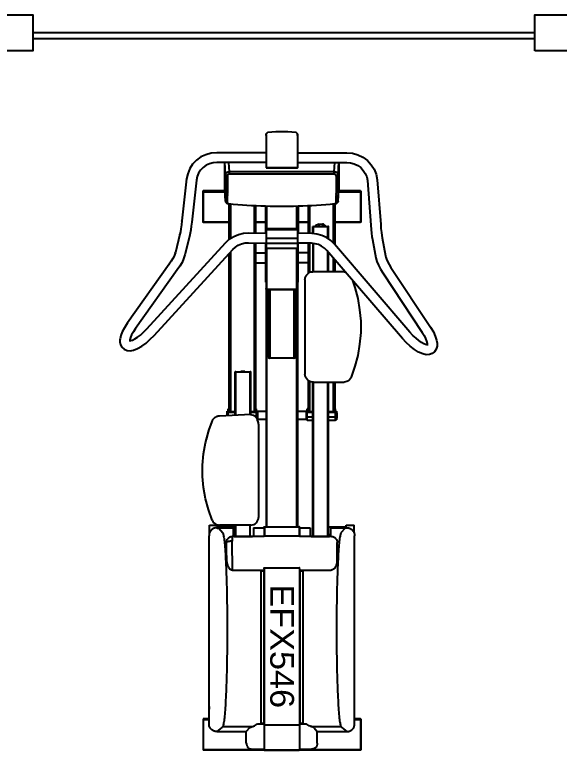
# Model space of a CAD drawing. Header units: millimetres. Extents: x -396 to 32754, y 354 to 22128.
# Drawn here: x 3954 to 5770, y 5578 to 8029 of the extents above; entities that cross this region are included whole.
import ezdxf
from ezdxf.enums import TextEntityAlignment as Align

# ---------------------------------------------------------------- set-up
doc = ezdxf.new("R2010")
doc.units = ezdxf.units.MM
for name, color, linetype in [('equipments', 250, 'Continuous'), ('furniture', 26, 'Continuous'), ('glass', 7, 'Continuous')]:
    doc.layers.add(name, color=color, linetype=linetype)
doc.styles.get("Standard").update_dxf_attribs({"font": 'arial.ttf'})

# ---------------------------------------------------------------- blocks, each defined once
blk = doc.blocks.new('Fit3')
at = {"layer": 'equipments'}
for p, q in [((-52.4, 2052), (-52.4, 1940.7)), ((-52.4, 2049.3), (-52.4, 2048.8)), ((-51.8, 2052.6), (-51.8, 2052.6)), ((51.8, 2052.6), (51.8, 2052.6)), ((52.4, 2052), (52.4, 1940.7)), ((52.4, 2049.3), (52.4, 2048.8)), ((-52.4, 1991.5), (-216.6, 1991.5)), ((52.4, 1991.5), (216.7, 1991.5)), ((-52.4, 1958.7), (-216.6, 1958.7)), ((-190.5, 1866.4), (-190.5, 1958.7)), ((-187.7, 1920), (-189.9, 1958.7)), ((-174.6, 1927.6), (-176.8, 1958.7)), ((52.4, 1958.7), (216.7, 1958.7)), ((174.6, 1927.6), (176.3, 1958.7)), ((187.7, 1920), (189.9, 1958.7)), ((190.5, 1958.7), (190.5, 1866.4)), ((-313.8, 1921.6), (-317.6, 1904.1)), ((-187.7, 1919.4), (-188.3, 1857.7)), ((-187.7, 1919.4), (-187.7, 1920)), ((-181.2, 1913.4), (-181.7, 1856)), ((-181.2, 1913.4), (-181.2, 1915)), ((174.6, 1927.6), (-174.6, 1927.6)), ((-174.6, 1920.5), (-174.6, 1927.6)), ((174.6, 1920.5), (-174.6, 1920.5)), ((174.6, 1920.5), (174.6, 1927.6)), ((181.2, 1913.4), (181.2, 1915)), ((181.2, 1913.4), (181.7, 1856)), ((187.7, 1919.4), (187.7, 1920)), ((187.7, 1919.4), (188.3, 1857.7)), ((314.9, 1919.4), (317.6, 1901.3)), ((-317.6, 1904.1), (-317.6, 1904.1)), ((-316.6, 1902.4), (-317.6, 1904.1)), ((285.5, 1898.6), (296.9, 1749.6)), ((317.6, 1901.3), (329.7, 1752.3)), ((317.6, 1901.3), (317.6, 1900.8)), ((-263.1, 1864.2), (-263.1, 1759.4)), ((-262.5, 1863.7), (-263.1, 1863.7)), ((-190.5, 1864.2), (-262.5, 1864.2)), ((-262.5, 1864.2), (-262.5, 1759.4)), ((-190.5, 1866.4), (-190.5, 1866.4)), ((187.7, 1830.4), (190.5, 1866.4)), ((187.7, 1830.4), (190.5, 1866.4)), ((262.5, 1864.2), (189.9, 1864.2)), ((190.5, 1866.4), (190.5, 1866.4)), ((262.5, 1864.2), (262.5, 1759.4)), ((262.5, 1863.7), (263.1, 1863.7)), ((263.1, 1864.2), (263.1, 1759.4)), ((-262.5, 1858.2), (-263.1, 1858.2)), ((-262.5, 1861.5), (-189.9, 1861.5)), ((-188.3, 1857.7), (-188.3, 1848.9)), ((-188.3, 1830.4), (-188.3, 1848.9)), ((-181.7, 1856), (-181.7, 1856)), ((-181.7, 1851.7), (-181.7, 1856)), ((-181.7, 1853.3), (-181.7, 1853.9)), ((-181.7, 1852.8), (-181.7, 1853.3)), ((-181.7, 1851.7), (-181.7, 1851.7)), ((-181.7, 1851.7), (-181.2, 1848.9)), ((-181.7, 1844.6), (-181.2, 1844.6)), ((-181.7, 1824.9), (-181.7, 1844.6)), ((-181.2, 1844.6), (-181.2, 1848.9)), ((181.7, 1856), (181.2, 1856)), ((181.2, 1851.7), (181.2, 1856)), ((181.2, 1851.7), (181.2, 1848.9)), ((181.2, 1848.9), (181.2, 1848.9)), ((181.2, 1844.6), (181.2, 1848.9)), ((181.2, 1847.9), (181.2, 1848.9)), ((181.2, 1847.3), (181.2, 1847.9)), ((181.2, 1844.6), (181.2, 1844.6)), ((181.2, 1824.9), (181.2, 1844.6)), ((188.3, 1857.7), (187.7, 1848.9)), ((187.7, 1830.4), (187.7, 1848.9)), ((189.9, 1861.5), (262.5, 1861.5)), ((262.5, 1858.2), (263.1, 1858.2)), ((-188.3, 1830.4), (-188.3, 1830.4)), ((-176.3, 1821.7), (-176.3, 1701.6)), ((-175.7, 1821.1), (-175.7, 1702.7)), ((-175.2, 1821.1), (-175.2, 1703.2)), ((-173, 1821.1), (-173, 1704.3)), ((-171.4, 1821.1), (-171.4, 1705.4)), ((-170.8, 1821.1), (-170.8, 1705.4)), ((-92.8, 1815.1), (-92.8, 1723.9)), ((-92.2, 1815.1), (-92.2, 1723.9)), ((-90.6, 1815.1), (-90.6, 1723.9)), ((-88.4, 1815.1), (-88.4, 1723.9)), ((-87.9, 1815.1), (-87.9, 1723.9)), ((-87.3, 1815.1), (-87.3, 1723.9)), ((-52.4, 1814), (-52.4, 744.6)), ((50.2, 1739.2), (50.2, 1814)), ((52.4, 1814), (52.4, 744.6)), ((87.3, 1815.1), (87.3, 1722.3)), ((87.9, 1815.1), (87.9, 1722.3)), ((88.4, 1815.1), (88.4, 1722.3)), ((90.6, 1815.1), (90.6, 1722.3)), ((92.2, 1815.1), (92.2, 1722.3)), ((92.8, 1815.6), (92.8, 1722.3)), ((170.8, 1821.1), (170.8, 1690.7)), ((171.4, 1821.1), (171.4, 1690.7)), ((173, 1821.1), (173, 1689)), ((175.2, 1821.1), (175.2, 1686.8)), ((175.7, 1821.1), (175.7, 1686.3)), ((176.3, 1821.7), (176.3, 1685.2)), ((187.7, 1830.4), (187.7, 1830.4)), ((-54, 1812.4), (-54, 1722.9)), ((-52.9, 1804.2), (-54, 1804.2)), ((-52.9, 1813.5), (-52.9, 1722.9)), ((-50.2, 1739.2), (-50.2, 1813.5)), ((52.9, 1800.9), (52.4, 1800.9)), ((52.9, 1813.5), (52.9, 1723.4)), ((54, 1804.2), (52.9, 1804.2)), ((54, 1812.4), (54, 1723.4)), ((-262.5, 1765.4), (-263.1, 1765.4)), ((-52.9, 1786.2), (-54, 1786.2)), ((54, 1786.2), (52.9, 1786.2)), ((262.5, 1765.4), (263.1, 1765.4)), ((-333.5, 1763.8), (-333.5, 1764.3)), ((-332.4, 1762.2), (-333.5, 1763.8)), ((-262.5, 1760), (-263.1, 1760)), ((-262.5, 1761.6), (-176.3, 1761.6)), ((-176.3, 1759.4), (-262.5, 1759.4)), ((-87.3, 1761.6), (-54, 1761.6)), ((-54, 1759.4), (-87.3, 1759.4)), ((-52.9, 1761.6), (-52.4, 1761.6)), ((-52.4, 1759.4), (-52.9, 1759.4)), ((54, 1761.6), (87.3, 1761.6)), ((87.3, 1759.4), (54, 1759.4)), ((103.7, 1721.8), (103.7, 1745.8)), ((103.7, 1745.8), (103.7, 1745.8)), ((104.8, 1745.8), (103.7, 1745.8)), ((104.8, 1745.8), (153.9, 1745.8)), ((105.3, 1721.8), (105.3, 1745.8)), ((123.3, 1753.4), (135.9, 1753.4)), ((123.3, 1753.4), (123.3, 1745.8)), ((135.9, 1753.4), (135.9, 1745.8)), ((153.9, 1704.8), (153.9, 1745.8)), ((156.1, 1703.7), (156.1, 1745.8)), ((176.3, 1761.6), (262.5, 1761.6)), ((262.5, 1759.4), (176.3, 1759.4)), ((263.1, 1760), (262.5, 1760)), ((329.7, 1752.3), (329.7, 1752.3)), ((-340.6, 1718.5), (-340, 1720.1)), ((-110.2, 1723.9), (-52.4, 1722.9)), ((-52.4, 1739.2), (52.4, 1739.2)), ((-52.4, 1735.4), (52.4, 1735.4)), ((99.9, 1722.3), (52.4, 1723.4)), ((-308.4, 1712.5), (-323.1, 1650.8)), ((-52.4, 1707), (52.4, 1707)), ((302.4, 1702.1), (313.3, 1641.5)), ((334.6, 1707.6), (345.5, 1647.5)), ((334.6, 1707.6), (335.1, 1706.5)), ((-450.3, 1404), (-187.7, 1691.2)), ((-426.2, 1382.2), (-163.7, 1668.8)), ((-111.3, 1691.2), (-52.4, 1690.1)), ((-92.8, 1691.2), (-92.8, 1127.8)), ((-92.2, 1691.2), (-92.2, 1127.3)), ((-90.6, 1690.7), (-90.6, 1126.8)), ((-88.4, 1690.7), (-88.4, 1126.2)), ((-87.9, 1690.7), (-87.9, 1126.8)), ((-87.3, 1690.7), (-87.3, 1127.3)), ((-54, 1690.1), (-54, 1559.6)), ((-52.9, 1559.6), (-52.9, 1690.1)), ((-52.4, 1690.1), (52.4, 1690.1)), ((-52.4, 1673.2), (52.4, 1673.2)), ((52.4, 1672.6), (-52.4, 1672.6)), ((-50.2, 1536.2), (-50.2, 1672.6)), ((50.2, 1536.2), (50.2, 1672.6)), ((99.3, 1689.6), (52.4, 1690.1)), ((52.9, 1559.6), (52.9, 1690.1)), ((54, 1559.6), (54, 1690.1)), ((87.3, 1689.6), (87.3, 1589.1)), ((87.9, 1689.6), (87.9, 1589.7)), ((88.4, 1689.6), (88.4, 1590.2)), ((90.6, 1689.6), (90.6, 1591.3)), ((92.2, 1689.6), (92.2, 1592.4)), ((92.8, 1689.6), (92.8, 1592.4)), ((103.7, 1689), (103.7, 1592.9)), ((105.3, 1594.6), (105.3, 1688.5)), ((427.3, 1393.1), (175.2, 1686.8)), ((-355.3, 1656.8), (-354.8, 1658.4)), ((-176.3, 1655.2), (-176.3, 1127.3)), ((-175.7, 1655.7), (-175.7, 1126.8)), ((-175.2, 1656.8), (-175.2, 1126.2)), ((-173, 1659), (-173, 1126.8)), ((-171.4, 1660.6), (-171.4, 1127.3)), ((-170.8, 1661.2), (-170.8, 1127.8)), ((-87.3, 1657.4), (-54, 1657.4)), ((-52.9, 1657.4), (-52.4, 1657.4)), ((52.9, 1657.4), (52.4, 1657.4)), ((87.3, 1657.4), (54, 1657.4)), ((402.2, 1371.8), (150.1, 1665.5)), ((153.9, 1594.6), (153.9, 1661.2)), ((156.1, 1594.6), (156.1, 1658.4)), ((345.5, 1647.5), (345.5, 1646.4)), ((-375.5, 1620.2), (-515.2, 1424.2)), ((-375.5, 1618.1), (-375.5, 1620.2)), ((-87.3, 1624.6), (-54, 1624.6)), ((-52.9, 1624.6), (-52.4, 1624.6)), ((52.9, 1624.6), (52.4, 1624.6)), ((87.3, 1624.6), (54, 1624.6)), ((170.8, 1641.5), (170.8, 1594.6)), ((171.4, 1641), (171.4, 1594.6)), ((173, 1639.3), (173, 1594.6)), ((175.2, 1636.6), (175.2, 1594.6)), ((175.7, 1635.5), (175.7, 1594.6)), ((176.3, 1635), (176.3, 1594.6)), ((-348.8, 1601.1), (-488.5, 1405.1)), ((207.4, 1594.6), (103.7, 1594.6)), ((207.4, 1594.6), (211.2, 1594.6)), ((364, 1608.8), (364, 1607.1)), ((-54, 1561.3), (-52.9, 1561.3)), ((-54, 1559.6), (-52.9, 1559.6)), ((-54, 1559.6), (-52.9, 1559.6)), ((52.9, 1561.3), (54, 1561.3)), ((52.9, 1559.6), (54, 1559.6)), ((52.9, 1559.6), (54, 1559.6)), ((76.9, 1568.4), (76.9, 1253.4)), ((-50.2, 1536.2), (50.2, 1536.2)), ((-49.7, 744.6), (-49.7, 1536.2)), ((-45.8, 1315.1), (-45.8, 1536.2)), ((-39.8, 1534.5), (-39.8, 1306.9)), ((39.8, 1534.5), (-39.8, 1534.5)), ((39.8, 1534.5), (39.8, 1306.9)), ((45.8, 1536.2), (45.8, 1315.1)), ((49.7, 744.6), (49.7, 1536.2)), ((-515.2, 1422.6), (-515.2, 1424.2)), ((495.5, 1410.6), (496.1, 1408.4)), ((485.2, 1351.1), (484.6, 1351.1)), ((39.8, 1306.9), (-39.8, 1306.9)), ((-156.1, 1115.8), (-156.1, 1261)), ((-153.9, 1115.8), (-153.9, 1261.6)), ((-153.9, 1261.6), (-105.9, 1261.6)), ((-136.4, 1263.2), (-123.9, 1263.2)), ((-136.4, 1263.2), (-136.4, 1261.6)), ((-123.9, 1263.2), (-123.9, 1261.6)), ((-105.9, 1116.9), (-105.9, 1261.6)), ((-103.7, 1117.5), (-103.7, 1261)), ((87.3, 1233.2), (87.3, 1127.3)), ((87.9, 1232.6), (87.9, 1126.8)), ((88.4, 1231.6), (88.4, 1126.2)), ((90.6, 1230.5), (90.6, 1126.8)), ((92.2, 1229.9), (92.2, 1127.3)), ((92.8, 1229.9), (92.8, 1127.8)), ((103.7, 713), (103.7, 1230.5)), ((103.7, 1227.2), (207.4, 1227.2)), ((105.3, 713), (105.3, 1227.2)), ((153.9, 713), (153.9, 1227.2)), ((156.1, 713), (156.1, 1227.2)), ((170.8, 1227.2), (170.8, 1127.8)), ((171.4, 1227.2), (171.4, 1127.3)), ((173, 1227.2), (173, 1126.8)), ((175.2, 1227.2), (175.2, 1126.2)), ((175.7, 1227.2), (175.7, 1126.8)), ((176.3, 1227.2), (176.3, 1127.3)), ((-182.3, 1114.7), (-182.3, 1130.6)), ((-179, 1130.6), (-182.3, 1130.6)), ((-179, 1114.7), (-179, 1137.7)), ((-176.3, 1137.7), (-179, 1137.7)), ((-92.8, 1127.8), (-103.7, 1127.8)), ((-84.6, 1137.7), (-87.3, 1137.7)), ((-84.6, 1107.7), (-84.6, 1137.7)), ((-84.6, 1130.6), (-81.3, 1130.6)), ((-81.3, 1130.6), (-81.3, 1102.2)), ((-52.4, 1128.9), (-81.3, 1128.9)), ((81.3, 1128.9), (52.4, 1128.9)), ((84.6, 1130.6), (81.3, 1130.6)), ((81.3, 1130.6), (81.3, 1101.1)), ((87.3, 1137.7), (84.6, 1137.7)), ((84.6, 1099.5), (84.6, 1137.7)), ((103.7, 1127.8), (92.8, 1127.8)), ((179, 1137.7), (176.3, 1137.7)), ((179, 1099.5), (179, 1137.7)), ((179, 1130.6), (182.3, 1130.6)), ((182.3, 1130.6), (182.3, 1101.1)), ((-207.4, 1114.7), (-103.7, 1119.7)), ((-182.8, 1125.7), (-183.9, 1124.6)), ((-183.9, 1124.6), (-183.9, 1114.7)), ((-182.8, 1125.7), (-182.8, 1114.7)), ((-182.3, 1125.7), (-182.8, 1125.7)), ((-156.1, 1126.2), (-179, 1126.2)), ((-175.2, 1126.2), (-175.7, 1126.8)), ((-171.4, 1127.3), (-173, 1126.8)), ((-84.6, 1126.2), (-103.7, 1126.2)), ((-90.6, 1126.8), (-92.2, 1127.3)), ((-87.9, 1126.8), (-88.4, 1126.2)), ((-84.6, 1110.4), (-86.8, 1110.4)), ((103.7, 1126.2), (84.6, 1126.2)), ((103.7, 1110.4), (84.6, 1110.4)), ((88.4, 1126.2), (87.9, 1126.8)), ((92.2, 1127.3), (90.6, 1126.8)), ((179, 1126.2), (156.1, 1126.2)), ((179, 1110.4), (156.1, 1110.4)), ((173, 1126.8), (171.4, 1127.3)), ((175.7, 1126.8), (175.2, 1126.2)), ((182.8, 1125.7), (182.3, 1125.7)), ((182.8, 1106), (182.3, 1106)), ((183.9, 1124.6), (182.8, 1125.7)), ((182.8, 1125.7), (182.8, 1106)), ((183.9, 1107.1), (182.8, 1106)), ((183.9, 1124.6), (183.9, 1107.1)), ((-243.4, 1066.2), (-232.5, 1096.2)), ((-232.5, 1096.2), (-231.9, 1097.3)), ((-52.4, 1102.7), (-81.3, 1102.7)), ((-78.6, 1094.5), (-80.8, 1100.5)), ((-77.5, 1086.9), (-77.5, 776.3)), ((81.3, 1102.7), (52.4, 1102.7)), ((84.6, 1101.1), (81.3, 1101.1)), ((103.7, 1099.5), (84.6, 1099.5)), ((179, 1099.5), (156.1, 1099.5)), ((179, 1101.1), (182.3, 1101.1)), ((-251.6, 1035.5), (-243.4, 1066.2)), ((-245.1, 801.9), (-254.3, 838.5)), ((-231.9, 766.5), (-245.1, 801.9)), ((-241.3, 724.4), (-241.3, 750.6)), ((-241.3, 750.6), (-215, 750.6)), ((-216.6, 741.3), (-162.6, 741.3)), ((-216.6, 741.3), (-214.5, 739.7)), ((-215, 741.3), (-215, 750.6)), ((-156.1, 745.2), (-215, 745.2)), ((-214.5, 739.7), (-210.6, 739.7)), ((-210.6, 739.7), (-197, 724.4)), ((-103.7, 750.6), (-207.4, 750.6)), ((-162.6, 741.3), (-162.6, 714.1)), ((-156.1, 713), (-156.1, 750.6)), ((-153.9, 713), (-153.9, 750.6)), ((-105.9, 712.4), (-105.9, 750.6)), ((-94.4, 741.3), (-58.9, 741.3)), ((-94.4, 741.3), (-94.4, 714.1)), ((-58.9, 743), (-58.9, 712.4)), ((-57.3, 744.6), (57.3, 744.6)), ((-57.3, 744.6), (-57.3, 715.1)), ((57.3, 744.6), (57.3, 715.1)), ((58.9, 743), (58.9, 712.4)), ((58.9, 741.3), (94.4, 741.3)), ((94.4, 741.3), (94.4, 714.1)), ((156.1, 745.2), (215.1, 745.2)), ((162.6, 741.3), (216.7, 741.3)), ((162.6, 741.3), (162.6, 714.1)), ((210.7, 739.7), (197, 724.4)), ((214.5, 739.7), (210.7, 739.7)), ((216.7, 741.3), (214.5, 739.7)), ((215.1, 750.6), (241.3, 750.6)), ((215.1, 741.3), (215.1, 750.6)), ((241.3, 724.4), (241.3, 750.6)), ((-242.9, 88.4), (-242.9, 715.1)), ((-58.9, 712.4), (-165.3, 712.4)), ((-165.3, 712.4), (-165.3, 696.6)), ((-156.1, 719), (-162.6, 719)), ((-138.1, 712.4), (-119, 712.4)), ((-57.3, 715.1), (57.3, 715.1)), ((165.3, 712.4), (58.9, 712.4)), ((119, 712.4), (138.6, 712.4)), ((156.1, 719), (162.6, 719)), ((242.9, 88.4), (242.9, 715.1)), ((-184.4, 629.4), (-185, 692.8)), ((-164.3, 600.5), (-165.3, 696.6)), ((184.4, 629.4), (185, 692.8)), ((-164.3, 600.5), (-58.9, 600.5)), ((-69.9, 600.5), (-69.9, 90.6)), ((-58.9, 604.3), (-58.9, 1.6)), ((-57.3, 607.6), (57.3, 607.6)), ((58.9, 604.3), (58.9, 1.6)), ((58.9, 600.5), (164.3, 600.5)), ((59.5, 600.5), (59.5, 90.6)), ((-242.9, 104.8), (-262.5, 104.8)), ((-262.5, 104.8), (-262.5, 0)), ((-262.5, 102.1), (-242.9, 102.1)), ((262.5, 104.8), (242.9, 104.8)), ((242.9, 102.1), (262.5, 102.1)), ((262.5, 104.8), (262.5, 0)), ((262.5, 104.3), (263.1, 104.3)), ((262.5, 98.8), (263.1, 98.8)), ((263.1, 104.8), (263.1, 0)), ((-199.7, 76.4), (-216.6, 62.2)), ((-197, 79.7), (-199.7, 76.4)), ((-197, 79.7), (-97.1, 79.7)), ((-107.5, 74.8), (-118.4, 62.2)), ((-80.8, 88.4), (-58.9, 88.4)), ((-57.3, 85.1), (57.3, 85.1)), ((58.9, 88.4), (80.8, 88.4)), ((97.1, 79.7), (197, 79.7)), ((107.5, 74.8), (117.9, 62.2)), ((197, 79.7), (199.7, 76.4)), ((199.7, 76.4), (216.7, 62.2)), ((-216.6, 62.2), (-118.4, 62.2)), ((-118.4, 23.5), (-118.4, 62.2)), ((117.9, 62.2), (216.7, 62.2)), ((117.9, 23.5), (117.9, 62.2)), ((-262.5, 2.7), (-58.9, 2.7)), ((262.5, 0), (-262.5, 0)), ((-98.8, 3.3), (-58.9, 3.3)), ((-57.3, 0), (57.3, 0)), ((58.9, 3.3), (98.8, 3.3)), ((58.9, 2.7), (262.5, 2.7)), ((262.5, 6), (263.1, 6)), ((263.1, 0.5), (262.5, 0.5))]:
    blk.add_line(p, q, dxfattribs=at)
for points in [[(46.4, 2058.6), (33.3, 2059.7), (20.2, 2060.8), (6.5, 2060.8), (-6.5, 2060.8), (-20.2, 2060.8), (-33.3, 2059.7), (-46.4, 2058.6)], [(-52.4, 2052), (-52.4, 2053.1), (-51.8, 2053.7)], [(-52.4, 2049.3), (-51.8, 2052.6), (-52.4, 2048.8)], [(-51.8, 2052.6), (-51.8, 2053.7), (-51.8, 2054.8), (-50.8, 2055.9), (-50.2, 2057), (-49.1, 2057.5), (-48, 2058.6), (-46.4, 2058.6)], [(51.8, 2052.6), (51.8, 2053.7), (51.8, 2054.8), (50.8, 2055.9), (50.2, 2057), (49.1, 2057.5), (47.5, 2058.6), (46.4, 2058.6)], [(51.8, 2053.7), (52.4, 2053.1), (52.4, 2052)], [(52.4, 2048.8), (51.8, 2052.6), (52.4, 2049.3)], [(-216.6, 1991.5), (-235.2, 1989.8), (-253.3, 1984.9), (-269.6, 1977.3), (-284.4, 1966.3), (-297.5, 1953.2), (-307.3, 1938.5), (-313.8, 1921.6)], [(216.7, 1991.5), (235.2, 1989.8), (253.8, 1984.9), (270.7, 1976.7), (286, 1965.3), (298.5, 1951.6), (308.4, 1936.3), (314.9, 1919.4)], [(-216.6, 1958.7), (-229.2, 1957.6), (-241.3, 1954.3), (-252.2, 1949.4), (-262.5, 1942.3), (-271.3, 1933.6), (-277.8, 1923.2), (-282.7, 1912.3), (-284.9, 1900.2)], [(-52.4, 1940.7), (52.4, 1940.7), (-52.4, 1940.7)], [(216.7, 1958.7), (229.2, 1957.6), (241.3, 1954.3), (253.3, 1948.9), (263.1, 1941.8), (271.8, 1932.5), (278.4, 1922.1), (283.3, 1910.7), (285.5, 1898.6)], [(-174.6, 1927.6), (-175.7, 1927.6), (-176.3, 1927.6), (-177.4, 1927.6), (-177.9, 1927.6), (-179, 1927), (-180.1, 1927), (-180.6, 1926.5), (-181.7, 1926.5), (-182.3, 1926), (-183.4, 1926), (-183.9, 1925.4), (-184.4, 1924.9), (-185, 1924.3), (-185.5, 1923.8), (-186.1, 1923.8), (-186.6, 1923.2), (-187.2, 1922.7), (-187.2, 1922.1), (-187.7, 1921.6), (-187.7, 1921), (-187.7, 1920.5), (-187.7, 1920)], [(-187.7, 1920), (-187.7, 1920), (-187.7, 1919.4), (-187.7, 1918.9), (-187.2, 1918.3), (-187.2, 1917.7), (-186.6, 1917.2), (-186.6, 1917.2), (-186.1, 1916.7), (-185.5, 1916.1), (-185.5, 1916.1), (-185, 1915.6), (-184.4, 1915.6), (-183.9, 1915), (-183.4, 1915), (-182.8, 1915), (-182.3, 1915), (-181.7, 1915), (-181.2, 1915)], [(-187.7, 1919.4), (-187.7, 1918.9), (-187.7, 1918.3), (-187.7, 1917.7), (-187.2, 1917.2), (-187.2, 1916.7), (-186.6, 1916.1), (-186.6, 1916.1), (-186.1, 1915.6), (-185.5, 1915), (-185.5, 1915), (-185, 1914.5), (-184.4, 1914.5), (-183.9, 1913.9), (-183.4, 1913.9), (-182.8, 1913.9), (-182.3, 1913.4), (-181.7, 1913.4), (-181.2, 1913.4)], [(-174.6, 1920.5), (-175.2, 1920.5), (-175.7, 1920.5), (-176.3, 1920.5), (-176.3, 1920.5), (-176.8, 1920), (-177.4, 1920), (-177.9, 1920), (-177.9, 1919.4), (-178.4, 1919.4), (-179, 1918.9), (-179.5, 1918.9), (-179.5, 1918.3), (-180.1, 1918.3), (-180.1, 1917.7), (-180.6, 1917.2), (-180.6, 1916.7), (-180.6, 1916.7), (-181.2, 1916.1), (-181.2, 1915.6), (-181.2, 1915.6), (-181.2, 1915), (-181.2, 1915)], [(187.7, 1920), (187.7, 1920.5), (187.2, 1921), (187.2, 1921.6), (187.2, 1922.1), (186.6, 1922.7), (186.1, 1923.2), (186.1, 1923.8), (185.5, 1923.8), (185, 1924.3), (184.4, 1924.9), (183.4, 1925.4), (182.8, 1926), (182.3, 1926), (181.2, 1926.5), (180.6, 1926.5), (179.5, 1927), (179, 1927), (177.9, 1927.6), (176.8, 1927.6), (176.3, 1927.6), (175.2, 1927.6), (174.6, 1927.6)], [(181.2, 1915), (181.2, 1915), (181.2, 1915.6), (180.6, 1915.6), (180.6, 1916.1), (180.6, 1916.7), (180.6, 1916.7), (180.1, 1917.2), (180.1, 1917.7), (179.5, 1918.3), (179.5, 1918.3), (179, 1918.9), (178.4, 1918.9), (178.4, 1919.4), (177.9, 1919.4), (177.4, 1920), (177.4, 1920), (176.8, 1920), (176.3, 1920.5), (175.7, 1920.5), (175.2, 1920.5), (175.2, 1920.5), (174.6, 1920.5)], [(187.7, 1920), (187.7, 1920), (187.2, 1919.4), (187.2, 1918.9), (187.2, 1918.3), (186.6, 1917.7), (186.6, 1917.2), (186.1, 1917.2), (186.1, 1916.7), (185.5, 1916.1), (185, 1916.1), (184.4, 1915.6), (184.4, 1915.6), (183.9, 1915), (183.4, 1915), (182.8, 1915), (182.3, 1915), (181.7, 1915), (181.2, 1915)], [(187.7, 1919.4), (187.7, 1918.9), (187.2, 1918.3), (187.2, 1917.7), (187.2, 1917.2), (186.6, 1916.7), (186.6, 1916.1), (186.1, 1916.1), (186.1, 1915.6), (185.5, 1915), (185, 1915), (184.4, 1914.5), (184.4, 1914.5), (183.9, 1913.9), (183.4, 1913.9), (182.8, 1913.9), (182.3, 1913.4), (181.7, 1913.4), (181.2, 1913.4)], [(-317.6, 1904.1), (-333.5, 1764.3), (-335.1, 1750.7), (-336.7, 1738.1), (-338.4, 1727.8), (-340, 1720.1)], [(-284.9, 1900.2), (-300.7, 1760.5), (-302.4, 1746.9), (-304, 1734.3), (-306.2, 1722.9), (-308.4, 1712.5)], [(-190.5, 1866.4), (-188.3, 1830.4), (-190.5, 1866.4)], [(-181.7, 1853.9), (-181.7, 1854.4), (-181.7, 1854.4), (-181.7, 1854.9), (-181.7, 1854.9), (-181.7, 1855.5), (-181.7, 1855.5), (-181.7, 1855.5), (-181.7, 1856)], [(-181.7, 1851.7), (-181.7, 1852.2), (-181.7, 1852.8)], [(181.2, 1844.6), (181.2, 1844.6), (181.2, 1845.1), (181.2, 1845.1), (181.2, 1845.1), (181.2, 1845.7), (181.2, 1845.7), (181.2, 1846.2), (181.2, 1846.2), (181.2, 1846.8), (181.2, 1847.3)], [(-188.3, 1830.4), (-188.3, 1829.8), (-188.3, 1829.3), (-187.7, 1828.7), (-187.7, 1828.7), (-187.7, 1828.2), (-187.2, 1827.7), (-187.2, 1827.1), (-186.6, 1826.6), (-186.1, 1826.6), (-185.5, 1826), (-185.5, 1826), (-185, 1825.5), (-184.4, 1825.5), (-183.9, 1824.9), (-183.4, 1824.9), (-182.8, 1824.9), (-182.3, 1824.9), (-181.7, 1824.9)], [(-188.3, 1830.4), (-188.3, 1829.8), (-188.3, 1828.7), (-187.7, 1828.2), (-187.7, 1827.7), (-187.2, 1827.1), (-187.2, 1826.6), (-186.6, 1826), (-186.1, 1825.5), (-185.5, 1824.9), (-185, 1824.4), (-184.4, 1823.8), (-183.4, 1823.3), (-182.8, 1822.7), (-181.7, 1822.7), (-180.6, 1822.2), (-180.1, 1822.2), (-179, 1821.7), (-177.9, 1821.7), (-177.4, 1821.7)], [(-181.7, 1824.9), (-181.7, 1824.4), (-181.7, 1824.4), (-181.7, 1824.4), (-181.2, 1823.8), (-181.2, 1823.8), (-181.2, 1823.8), (-180.6, 1823.3), (-180.6, 1823.3), (-180.6, 1823.3), (-180.1, 1822.7), (-179.5, 1822.7), (-179.5, 1822.7), (-179, 1822.7), (-178.4, 1822.2), (-178.4, 1822.2), (-177.9, 1822.2), (-177.4, 1822.2), (-176.8, 1822.2), (-176.8, 1822.2)], [(-177.4, 1821.7), (-177.4, 1821.7), (-176.8, 1821.7), (-176.8, 1821.7), (-176.8, 1821.7), (-176.8, 1821.7), (-176.8, 1822.2)], [(-177.4, 1821.7), (-162.1, 1820), (-146.8, 1818.9), (-131.5, 1817.8), (-116.2, 1816.7), (-101, 1815.6), (-85.1, 1815.1), (-69.9, 1814.6), (-54.6, 1814), (-38.7, 1813.5), (-23.5, 1813.5), (-7.6, 1812.9), (7.6, 1812.9), (22.9, 1813.5), (38.7, 1813.5), (54, 1814), (69.8, 1814.6), (85.1, 1815.1), (100.4, 1815.6), (115.7, 1816.7), (131.5, 1817.8), (146.8, 1818.9), (161.5, 1820), (176.8, 1821.7)], [(181.2, 1824.9), (181.2, 1824.4), (181.2, 1824.4), (181.2, 1824.4), (181.2, 1823.8), (181.2, 1823.8), (180.6, 1823.8), (180.6, 1823.3), (180.1, 1823.3), (180.1, 1823.3), (179.5, 1822.7), (179.5, 1822.7), (179, 1822.7), (179, 1822.7), (178.4, 1822.2), (177.9, 1822.2), (177.9, 1822.2), (177.4, 1822.2), (176.8, 1822.2), (176.3, 1822.2)], [(176.8, 1821.7), (176.8, 1821.7), (176.8, 1821.7), (176.8, 1821.7), (176.8, 1821.7), (176.3, 1821.7), (176.3, 1822.2)], [(176.8, 1821.7), (177.9, 1821.7), (178.4, 1821.7), (179.5, 1822.2), (180.6, 1822.2), (181.7, 1822.7), (182.3, 1822.7), (183.4, 1823.3), (183.9, 1823.8), (184.4, 1824.4), (185, 1824.9), (185.5, 1825.5), (186.1, 1826), (186.6, 1826.6), (187.2, 1827.1), (187.2, 1827.7), (187.7, 1828.2), (187.7, 1828.7), (187.7, 1829.8), (187.7, 1830.4)], [(187.7, 1830.4), (187.7, 1829.8), (187.7, 1829.3), (187.7, 1828.7), (187.2, 1828.7), (187.2, 1828.2), (187.2, 1827.7), (186.6, 1827.1), (186.1, 1826.6), (186.1, 1826.6), (185.5, 1826), (185, 1826), (184.4, 1825.5), (183.9, 1825.5), (183.4, 1824.9), (182.8, 1824.9), (182.3, 1824.9), (181.7, 1824.9), (181.2, 1824.9)], [(123.3, 1753.4), (113, 1748.5), (111.3, 1745.8)], [(147.9, 1745.8), (139.2, 1753.4), (135.9, 1753.4)], [(156.1, 1745.8), (156.1, 1745.8), (155.5, 1745.8), (153.9, 1745.8)], [(296.9, 1749.6), (298, 1736), (299.6, 1723.4), (300.7, 1711.9), (302.4, 1702.1)], [(329.7, 1752.3), (330.7, 1738.7), (332.4, 1726.1), (333.5, 1715.8), (334.6, 1707.6)], [(-340, 1720.1), (-354.8, 1658.4), (-356.4, 1653.5), (-359.1, 1647), (-363.5, 1638.8), (-368.9, 1629.5), (-375.5, 1620.2)], [(-187.7, 1691.2), (-175.2, 1703.2), (-160.4, 1712.5), (-144.6, 1719), (-127.7, 1723.4), (-110.2, 1723.9)], [(175.2, 1686.8), (163.2, 1698.8), (149, 1708.7), (133.7, 1715.8), (116.8, 1720.1), (99.9, 1722.3)], [(-163.7, 1668.8), (-155, 1677), (-145.2, 1683.6), (-134.2, 1687.9), (-122.8, 1690.7), (-111.3, 1691.2)], [(150.1, 1665.5), (141.9, 1673.2), (132.6, 1680.3), (122.2, 1685.2), (110.8, 1687.9), (99.3, 1689.6)], [(-323.1, 1650.8), (-327.5, 1638.3), (-332.9, 1625.7), (-340, 1613.7), (-348.8, 1601.1)], [(345.5, 1647.5), (346.6, 1643.2), (348.8, 1636.6), (352.6, 1628.4), (358, 1619.2), (364, 1608.8)], [(313.3, 1641.5), (316.6, 1629), (322, 1616.4), (328.6, 1603.9), (336.7, 1590.8)], [(76.9, 1568.4), (77.5, 1573.8), (79.1, 1578.8), (81.9, 1583.1), (85.1, 1586.9), (88.9, 1590.2), (93.3, 1592.9), (98.2, 1594.6), (103.7, 1594.6)], [(364, 1608.8), (495.5, 1410.6), (505.4, 1394.2), (511.9, 1380), (516.3, 1366.9), (517.9, 1356.5), (517.9, 1354.4)], [(336.7, 1590.8), (468.3, 1392.6), (474.8, 1382.2), (479.7, 1372.4), (483, 1363.1), (485.2, 1355.5), (485.2, 1352.7)], [(232, 1243.6), (244.5, 1279.6), (254.3, 1316.2), (260.3, 1353.8), (264.2, 1392), (264.2, 1430.2), (260.3, 1467.9), (254.3, 1505.6), (244.5, 1542.7), (236.3, 1565.1)], [(-50.2, 1536.2), (-51.3, 1536.2), (-51.8, 1536.7), (-52.4, 1537.3), (-52.4, 1538.4)], [(-45.3, 1536.2), (-44.2, 1535.6), (-42.6, 1535.1), (-41.5, 1534.5), (-39.8, 1534.5)], [(39.8, 1534.5), (41.5, 1534.5), (42.6, 1535.1), (44.2, 1535.6), (45.3, 1536.2)], [(52.4, 1538.4), (52.4, 1537.3), (51.8, 1536.7), (51.3, 1536.2), (50.2, 1536.2)], [(-515.2, 1424.2), (-525, 1408.4), (-532.7, 1394.2), (-537, 1382.2), (-539.2, 1371.3), (-539.8, 1367.5)], [(-488.5, 1405.1), (-495, 1394.8), (-501, 1384.4), (-504.8, 1375.7), (-507, 1368), (-507, 1365.3)], [(-507, 1364.7), (-504.3, 1365.3), (-498.3, 1366.9), (-490.6, 1371.3), (-481.4, 1376.7), (-471.5, 1383.8), (-461.2, 1393.1), (-450.3, 1404)], [(-539.8, 1367.5), (-539.8, 1361.5), (-538.1, 1351.6), (-533.7, 1342.9), (-526.1, 1336.4), (-516.3, 1332.5), (-505.9, 1331.4), (-494.5, 1333.6), (-481.4, 1339.1), (-467.2, 1346.7), (-452.4, 1357.1), (-438.8, 1369.7), (-426.2, 1382.2)], [(484.6, 1351.1), (479.7, 1352.2), (473.2, 1354.9), (465.5, 1359.3), (456.8, 1365.3), (447.5, 1372.9), (437.2, 1382.2), (427.3, 1393.1)], [(-507, 1365.3), (-507, 1363.1), (-507, 1362)], [(517.9, 1354.4), (517.9, 1346.2), (515.2, 1336.9), (509.7, 1328.2), (501.6, 1322.2), (492.3, 1318.9), (481.4, 1318.3), (469.9, 1321.1), (456.3, 1326.5), (442.6, 1335.3), (427.9, 1346.2), (414.2, 1358.7), (402.2, 1371.8)], [(485.2, 1352.7), (485.2, 1350.5), (485.2, 1349.4)], [(-45.8, 1315.1), (-45.8, 1312.9), (-45.3, 1310.7), (-45.3, 1308.5)], [(-45.3, 1308.5), (-44.2, 1308), (-42.6, 1307.4), (-41.5, 1306.9), (-39.8, 1306.9)], [(39.8, 1306.9), (41.5, 1306.9), (42.6, 1307.4), (44.2, 1308), (45.3, 1308.5)], [(45.3, 1308.5), (45.3, 1310.7), (45.8, 1312.9), (45.8, 1315.1)], [(-153.9, 1261.6), (-155, 1261.6), (-155.5, 1261.6), (-156.1, 1261), (-156.1, 1261)], [(-103.7, 1261), (-103.7, 1261), (-104.2, 1261.6), (-105.3, 1261.6), (-105.9, 1261.6)], [(103.7, 1227.2), (98.2, 1227.7), (93.3, 1229.4), (88.9, 1231.6), (85.1, 1234.8), (81.9, 1238.6), (79.1, 1243.6), (77.5, 1248.5), (76.9, 1253.4)], [(232, 1243.6), (229.2, 1239.2), (226, 1234.8), (222.2, 1231.6), (217.2, 1229.4), (212.3, 1227.7), (207.4, 1227.2)], [(-171.4, 1127.3), (-171.4, 1127.3), (-170.8, 1127.8), (-170.8, 1127.8)], [(-156.1, 1128.4), (-157.7, 1128.4), (-170.8, 1127.8)], [(-92.8, 1127.8), (-92.2, 1127.8), (-92.2, 1127.3), (-92.2, 1127.3)], [(92.2, 1127.3), (92.2, 1127.3), (92.8, 1127.8), (92.8, 1127.8)], [(170.8, 1127.8), (157.7, 1128.4), (156.1, 1128.4)], [(170.8, 1127.8), (171.4, 1127.8), (171.4, 1127.3), (171.4, 1127.3)], [(-231.9, 1097.8), (-231.4, 1098.4), (-231.4, 1099.5), (-230.8, 1100.5), (-230.3, 1101.1), (-229.7, 1102.2), (-229.2, 1103.3), (-228.6, 1103.8), (-227.6, 1104.9), (-227, 1105.5), (-226.5, 1106), (-225.9, 1107.1), (-224.8, 1107.7), (-224.3, 1108.2), (-223.2, 1109.3), (-222.6, 1109.8), (-221.6, 1110.4), (-220.5, 1110.9), (-219.9, 1111.5), (-218.8, 1112), (-217.7, 1112.6), (-216.6, 1112.6), (-216.1, 1113.1), (-215, 1113.7), (-213.9, 1113.7), (-212.8, 1114.2), (-211.7, 1114.2), (-210.6, 1114.7), (-209.6, 1114.7), (-208.5, 1114.7), (-207.4, 1114.7)], [(-175.7, 1126.8), (-175.7, 1126.8), (-176.3, 1126.8), (-176.3, 1126.8), (-176.3, 1127.3)], [(-173, 1126.8), (-173, 1126.8), (-173.5, 1126.2), (-174.1, 1126.2), (-174.6, 1126.2), (-175.2, 1126.2)], [(-80.8, 1100.5), (-81.3, 1102.7), (-83.5, 1106.5), (-86.8, 1110.4), (-90, 1113.1), (-94.4, 1115.3), (-98.8, 1116.9), (-103.7, 1117.5)], [(-88.4, 1126.2), (-88.9, 1126.2), (-89.5, 1126.2), (-90, 1126.2), (-90.6, 1126.8), (-90.6, 1126.8)], [(-87.3, 1127.3), (-87.3, 1126.8), (-87.3, 1126.8), (-87.3, 1126.8), (-87.9, 1126.8)], [(87.9, 1126.8), (87.9, 1126.8), (87.3, 1126.8), (87.3, 1126.8), (87.3, 1127.3)], [(90.6, 1126.8), (90.6, 1126.8), (90, 1126.2), (89.5, 1126.2), (88.9, 1126.2), (88.4, 1126.2)], [(175.2, 1126.2), (174.6, 1126.2), (174.1, 1126.2), (173.5, 1126.2), (173, 1126.8), (173, 1126.8)], [(176.3, 1127.3), (176.3, 1126.8), (176.3, 1126.8), (176.3, 1126.8), (175.7, 1126.8)], [(-231.9, 1097.3), (-231.4, 1097.8), (-231.4, 1098.4)], [(-77.5, 1086.9), (-78, 1091.8), (-78.6, 1094.5)], [(-254.3, 838.5), (-260.9, 875.6), (-264.2, 912.7), (-264.2, 950.4), (-260.9, 987.5), (-254.3, 1024.6), (-245.1, 1061.3), (-243.4, 1065.1)], [(-231.9, 766.5), (-229.7, 762.1), (-226.5, 758.3), (-222.1, 755), (-217.7, 752.3), (-212.8, 751.2), (-207.4, 750.6)], [(-103.7, 750.6), (-98.8, 751.2), (-93.9, 752.3), (-88.9, 755), (-85.1, 758.3), (-81.9, 762.1), (-79.7, 766.5), (-78, 771.4), (-77.5, 776.3)], [(-216.6, 741.3), (-218.8, 741.3), (-220.5, 741.3), (-222.6, 740.8), (-224.3, 740.2), (-225.9, 739.7), (-228.1, 738.6), (-229.7, 738.1), (-231.4, 737), (-233.1, 735.9), (-234.7, 734.2), (-235.7, 733.2), (-236.9, 731.5), (-238.5, 729.9), (-239.1, 728.2), (-240.1, 726.6), (-241.3, 725)], [(-58.9, 743), (-58.9, 743.5), (-58.9, 743.5), (-58.9, 744.1), (-58.9, 744.1), (-58.4, 744.1), (-58.4, 744.6), (-58.4, 744.6), (-57.8, 744.6), (-57.8, 744.6), (-57.3, 744.6)], [(58.9, 743), (58.9, 743.5), (58.9, 743.5), (58.9, 744.1), (58.9, 744.1), (58.4, 744.1), (58.4, 744.6), (58.4, 744.6), (57.8, 744.6), (57.8, 744.6), (57.3, 744.6)], [(216.7, 741.3), (218.3, 741.3), (220.5, 741.3), (222.7, 740.8), (224.3, 740.2), (226, 739.7), (228.2, 738.6), (229.8, 738.1), (231.4, 737), (233.1, 735.9), (234.7, 734.2), (235.8, 733.2), (236.9, 731.5), (238.5, 729.9), (239.6, 728.2), (240.2, 726.6), (241.3, 725)], [(-241.3, 725), (-241.8, 722.8), (-242.3, 721.1), (-242.3, 719), (-242.9, 717.3), (-242.9, 715.1)], [(-197, 724.4), (-196.5, 723.3), (-195.9, 721.7), (-195.4, 719.5), (-194.8, 716.8), (-194.3, 713.5), (-193.7, 709.7), (-192.6, 705.9), (-192.1, 701), (-191.5, 695.5), (-191, 690), (-190.5, 683.5), (-189.9, 676.9), (-189.4, 669.8), (-188.8, 662.2), (-188.3, 654.6), (-187.7, 645.8), (-187.7, 637.1), (-187.2, 627.8), (-186.6, 618), (-186.1, 608.2), (-185.5, 597.8), (-185.5, 587.4), (-185, 576.4), (-184.4, 565), (-184.4, 553.5), (-183.9, 542.1), (-183.9, 530.1), (-183.4, 517.5), (-183.4, 505.5), (-183.4, 492.9), (-182.8, 479.8), (-182.8, 467.3), (-182.8, 454.2), (-182.8, 441.1), (-182.8, 428), (-182.8, 414.9), (-182.8, 401.8), (-182.8, 388.7), (-182.8, 375.6), (-182.8, 362.5), (-182.8, 349.4), (-182.8, 336.3), (-182.8, 323.7), (-183.4, 311.2), (-183.4, 298.6), (-183.4, 286.1), (-183.9, 273.5), (-183.9, 262), (-184.4, 250), (-184.4, 238.6), (-185, 227.1), (-185.5, 216.2), (-185.5, 205.8), (-186.1, 195.5), (-186.6, 185.6), (-187.2, 175.8), (-187.7, 166.5), (-187.7, 157.8), (-188.3, 149.6), (-188.8, 141.4), (-189.4, 133.7), (-189.9, 126.6), (-190.5, 120.1), (-191, 113.5), (-191.5, 108.1), (-192.1, 102.6), (-192.6, 98.3), (-193.7, 93.9), (-194.3, 90.1), (-194.8, 86.8), (-195.4, 84.1), (-195.9, 81.9), (-196.5, 80.2), (-197, 79.7)], [(-185, 692.8), (-185, 694.4), (-184.4, 696), (-184.4, 697.1), (-183.9, 698.8), (-183.4, 700.4), (-182.3, 702), (-181.7, 703.1), (-180.6, 704.8), (-179.5, 705.9), (-178.4, 707), (-177.4, 708), (-175.7, 709.1), (-174.6, 709.7), (-173, 710.8), (-171.9, 711.3), (-170.3, 711.9), (-168.6, 711.9), (-167, 712.4), (-165.3, 712.4)], [(-162.6, 714.1), (-162.6, 714.1), (-162.6, 713.5), (-162.1, 713.5), (-161.5, 713.5), (-161, 713.5), (-159.9, 713.5), (-159.3, 713), (-158.3, 713), (-156.6, 713), (-155.5, 713), (-154.4, 713), (-152.8, 713), (-151.2, 712.4), (-149.5, 712.4), (-147.9, 712.4), (-145.7, 712.4), (-144.1, 712.4), (-142.4, 712.4), (-140.2, 712.4), (-138.1, 712.4)], [(-119, 712.4), (-116.8, 712.4), (-115.1, 712.4), (-113, 712.4), (-111.3, 712.4), (-109.7, 712.4), (-108, 712.4), (-105.9, 712.4), (-104.8, 713), (-103.1, 713), (-101.5, 713), (-100.4, 713), (-99.3, 713), (-98.2, 713), (-97.1, 713.5), (-96.6, 713.5), (-95.5, 713.5), (-95, 713.5), (-95, 713.5), (-94.4, 714.1), (-94.4, 714.1)], [(-58.9, 713.5), (-58.9, 714.1), (-58.9, 714.1), (-58.9, 714.1), (-58.9, 714.6), (-58.9, 714.6), (-58.4, 714.6), (-58.4, 714.6), (-58.4, 715.1), (-58.4, 715.1), (-58.4, 715.1), (-57.8, 715.1), (-57.8, 715.1), (-57.8, 715.1), (-57.8, 715.1), (-57.8, 715.1), (-57.3, 715.1)], [(58.9, 713.5), (58.9, 714.1), (58.9, 714.1), (58.9, 714.1), (58.9, 714.6), (58.9, 714.6), (58.4, 714.6), (58.4, 714.6), (58.4, 715.1), (58.4, 715.1), (58.4, 715.1), (58.4, 715.1), (57.8, 715.1), (57.8, 715.1), (57.8, 715.1), (57.8, 715.1), (57.3, 715.1)], [(94.4, 714.1), (94.4, 714.1), (95, 713.5), (95, 713.5), (95.5, 713.5), (96.6, 713.5), (97.1, 713.5), (98.2, 713), (99.3, 713), (100.4, 713), (101.5, 713), (103.1, 713), (104.8, 713), (106.4, 712.4), (108, 712.4), (109.7, 712.4), (111.3, 712.4), (113, 712.4), (115.1, 712.4), (116.8, 712.4), (119, 712.4)], [(138.6, 712.4), (140.2, 712.4), (141.9, 712.4), (144.1, 712.4), (145.7, 712.4), (147.9, 712.4), (149.5, 712.4), (151.2, 712.4), (152.8, 713), (154.4, 713), (155.5, 713), (157.2, 713), (158.3, 713), (159.3, 713), (159.9, 713.5), (161, 713.5), (161.5, 713.5), (162.1, 713.5), (162.6, 713.5), (162.6, 714.1), (162.6, 714.1)], [(165.3, 712.4), (167, 712.4), (168.6, 711.9), (170.3, 711.9), (171.9, 711.3), (173, 710.8), (174.6, 709.7), (176.3, 709.1), (177.4, 708), (178.4, 707), (179.5, 705.9), (180.6, 704.8), (181.7, 703.1), (182.8, 702), (183.4, 700.4), (183.9, 698.8), (184.4, 697.1), (184.4, 696), (185, 694.4), (185, 692.8)], [(197, 724.4), (196.5, 723.3), (195.9, 721.7), (195.4, 719.5), (194.8, 716.8), (194.3, 713.5), (193.2, 709.7), (192.6, 705.9), (192.1, 701), (191.5, 695.5), (191, 690), (190.5, 683.5), (189.9, 676.9), (189.4, 669.8), (188.8, 662.2), (188.3, 654.6), (187.7, 645.8), (187.7, 637.1), (187.2, 627.8), (186.6, 618), (186.1, 608.2), (185.5, 597.8), (185.5, 587.4), (185, 576.4), (184.4, 565), (184.4, 553.5), (183.9, 542.1), (183.9, 530.1), (183.9, 517.5), (183.4, 505.5), (183.4, 492.9), (182.8, 479.8), (182.8, 467.3), (182.8, 454.2), (182.8, 441.1), (182.8, 428), (182.8, 414.9), (182.8, 401.8), (182.8, 388.7), (182.8, 375.6), (182.8, 362.5), (182.8, 349.4), (182.8, 336.3), (182.8, 323.7), (183.4, 311.2), (183.4, 298.6), (183.9, 286.1), (183.9, 273.5), (183.9, 262), (184.4, 250), (184.4, 238.6), (185, 227.1), (185.5, 216.2), (185.5, 205.8), (186.1, 195.5), (186.6, 185.6), (187.2, 175.8), (187.7, 166.5), (187.7, 157.8), (188.3, 149.6), (188.8, 141.4), (189.4, 133.7), (189.9, 126.6), (190.5, 120.1), (191, 113.5), (191.5, 108.1), (192.1, 102.6), (192.6, 98.3), (193.2, 93.9), (194.3, 90.1), (194.8, 86.8), (195.4, 84.1), (195.9, 81.9), (196.5, 80.2), (197, 79.7)], [(241.3, 725), (241.8, 722.8), (242.3, 721.1), (242.3, 719), (242.9, 717.3), (242.9, 715.1)], [(-189.4, 697.7), (-188.8, 692.8), (-188.3, 687.3), (-187.7, 681.3), (-187.2, 674.7), (-186.6, 668.2), (-186.1, 661.1), (-185.5, 653.5), (-185, 645.8), (-184.4, 637.6), (-184.4, 629.4), (-183.9, 626.2), (-183.4, 623.4), (-182.8, 620.7), (-181.7, 618), (-181.2, 615.8), (-180.1, 613.1), (-178.4, 610.9), (-177.4, 609.3), (-176.3, 607.6), (-175.2, 606), (-174.1, 604.9), (-172.4, 603.8), (-171.4, 603.2), (-170.8, 602.7), (-169.7, 602.2), (-168.6, 601.6), (-167.5, 601.1), (-167, 601.1), (-165.9, 600.5), (-164.8, 600.5), (-164.3, 600.5)], [(-165.3, 696.6), (-167, 696.6), (-168.6, 696.6), (-170.3, 696.6), (-171.9, 696.6), (-173.5, 696), (-174.6, 696), (-176.3, 696), (-177.4, 695.5), (-179, 695.5), (-180.1, 694.9), (-181.2, 694.9), (-181.7, 694.4), (-182.8, 694.4), (-183.4, 693.8), (-183.9, 693.8), (-184.4, 693.3), (-185, 692.8), (-185, 692.8)], [(184.4, 629.4), (183.9, 626.2), (183.4, 623.4), (182.8, 620.7), (181.7, 618), (181.2, 615.8), (180.1, 613.1), (178.4, 610.9), (177.4, 609.3), (176.3, 607.6), (175.2, 606), (174.1, 604.9), (172.4, 603.8), (171.9, 603.2), (170.8, 602.7), (169.7, 602.2), (168.6, 601.6), (167.5, 601.1), (167, 601.1), (165.9, 600.5), (164.8, 600.5), (164.3, 600.5)], [(-59.5, 600.5), (-59.5, 90.6), (-59.5, 90.6), (-59.5, 90.6), (-59.5, 90.6), (-59.5, 90.6), (-59.5, 90.1), (-59.5, 90.1), (-59.5, 90.1), (-60, 90.1), (-60, 90.1), (-60.6, 89.5), (-60.6, 89.5), (-61.1, 89.5), (-61.7, 89.5), (-62.2, 89.5), (-62.8, 89.5), (-63.3, 89.5), (-63.8, 89), (-64.4, 89), (-64.9, 89), (-65.5, 89), (-66, 89.5), (-66.6, 89.5), (-67.1, 89.5), (-67.7, 89.5), (-68.2, 89.5), (-68.2, 89.5), (-68.8, 89.5), (-68.8, 90.1), (-69.3, 90.1), (-69.3, 90.1), (-69.3, 90.1), (-69.9, 90.1), (-69.9, 90.6), (-69.9, 90.6), (-69.9, 90.6), (-69.9, 90.6), (-69.9, 90.6)], [(-59.5, 600.5), (-59.5, 600), (-59.5, 600), (-59.5, 599.4), (-60, 598.9), (-60, 598.9), (-60.6, 598.3), (-61.1, 598.3), (-61.7, 597.8), (-61.7, 597.8), (-62.2, 597.8), (-63.3, 597.2), (-63.8, 597.2), (-64.4, 597.2), (-64.9, 597.2), (-65.5, 597.2), (-66, 597.2), (-66.6, 597.8), (-67.1, 597.8), (-67.7, 597.8), (-68.2, 598.3), (-68.8, 598.3), (-68.8, 598.9), (-69.3, 598.9), (-69.3, 599.4), (-69.9, 600), (-69.9, 600), (-69.9, 600.5)], [(-58.9, 604.3), (-58.9, 604.9), (-58.9, 605.4), (-58.9, 606), (-58.9, 606), (-58.9, 606.5), (-58.4, 606.5), (-58.4, 607.1), (-58.4, 607.1), (-58.4, 607.6), (-57.8, 607.6), (-57.8, 607.6), (-57.8, 607.6), (-57.8, 607.6), (-57.3, 607.6)], [(58.9, 604.3), (58.9, 604.9), (58.9, 605.4), (58.9, 606), (58.9, 606), (58.9, 606.5), (58.4, 606.5), (58.4, 607.1), (58.4, 607.1), (58.4, 607.6), (57.8, 607.6), (57.8, 607.6), (57.8, 607.6), (57.8, 607.6), (57.3, 607.6)], [(69.8, 600.5), (69.8, 90.6), (69.8, 90.6), (69.8, 90.6), (69.8, 90.6), (69.8, 90.6), (69.8, 90.1), (69.8, 90.1), (69.3, 90.1), (69.3, 90.1), (69.3, 90.1), (68.8, 89.5), (68.2, 89.5), (68.2, 89.5), (67.7, 89.5), (67.1, 89.5), (66.6, 89.5), (66, 89.5), (65.5, 89), (64.9, 89), (64.4, 89), (63.8, 89), (63.3, 89.5), (62.8, 89.5), (62.2, 89.5), (61.7, 89.5), (61.1, 89.5), (60.6, 89.5), (60.6, 89.5), (60, 90.1), (60, 90.1), (59.5, 90.1), (59.5, 90.1), (59.5, 90.1), (59.5, 90.6), (59.5, 90.6), (59.5, 90.6), (59.5, 90.6), (59.5, 90.6)], [(69.8, 600.5), (69.8, 600), (69.8, 600), (69.3, 599.4), (69.3, 598.9), (68.8, 598.9), (68.8, 598.3), (68.2, 598.3), (67.7, 597.8), (67.1, 597.8), (66.6, 597.8), (66, 597.2), (65.5, 597.2), (64.9, 597.2), (64.4, 597.2), (63.8, 597.2), (63.3, 597.2), (62.8, 597.8), (62.2, 597.8), (61.7, 597.8), (61.1, 598.3), (60.6, 598.3), (60, 598.9), (60, 598.9), (59.5, 599.4), (59.5, 600), (59.5, 600), (59.5, 600.5)], [(-241.8, 145.7), (-241.8, 145.7), (-241.8, 145.7), (-241.8, 145.7), (-241.8, 145.2), (-241.8, 145.2), (-241.8, 144.6), (-241.8, 144.1), (-241.8, 144.1), (-241.8, 143.6), (-241.8, 143), (-241.8, 142.5), (-241.8, 141.9), (-241.8, 141.4), (-241.8, 140.8), (-241.8, 140.3), (-241.8, 140.3), (-241.8, 139.7), (-241.8, 139.2), (-241.8, 138.6), (-241.8, 138.1), (-241.8, 138.1), (-241.8, 137.5), (-241.8, 137.5), (-241.8, 137.5), (-241.8, 137.5), (-241.8, 137.5), (-241.8, 137.5), (-241.8, 137.5), (-242.3, 137.5), (-242.3, 137.5), (-242.3, 138.1), (-242.3, 138.1), (-242.3, 138.6), (-242.3, 139.2), (-242.3, 139.7), (-242.3, 140.3), (-242.3, 140.3), (-242.3, 140.8), (-242.3, 141.4), (-242.3, 141.9), (-242.3, 142.5), (-242.3, 143), (-242.3, 143.6), (-242.3, 144.1), (-242.3, 144.1), (-242.3, 144.6), (-242.3, 145.2), (-242.3, 145.2), (-242.3, 145.7), (-241.8, 145.7), (-241.8, 145.7), (-241.8, 145.7)], [(-216.6, 62.2), (-218.8, 62.2), (-220.5, 62.2), (-222.6, 62.8), (-224.3, 63.3), (-225.9, 63.9), (-228.1, 65), (-229.7, 65.5), (-231.4, 66.6), (-233.1, 67.7), (-234.7, 69.3), (-235.7, 70.4), (-236.9, 72), (-238.5, 73.7), (-239.1, 75.3), (-240.1, 77), (-241.3, 78.6), (-241.8, 80.8), (-242.3, 82.4), (-242.3, 84.6), (-242.9, 86.2), (-242.9, 88.4)], [(-107.5, 74.8), (-106.4, 75.9), (-104.8, 77), (-103.1, 77.5), (-101.5, 78), (-99.3, 79.1), (-97.1, 79.7)], [(-97.1, 79.7), (-94.4, 80.2), (-91.7, 81.9), (-87.9, 83.5), (-84.6, 85.7), (-80.8, 88.4)], [(-58.9, 86.8), (-58.9, 86.8), (-58.9, 86.2), (-58.9, 86.2), (-58.9, 86.2), (-58.9, 85.7), (-58.4, 85.7), (-58.4, 85.7), (-58.4, 85.7), (-57.8, 85.1), (-57.8, 85.1), (-57.3, 85.1)], [(58.9, 86.8), (58.9, 86.8), (58.9, 86.2), (58.9, 86.2), (58.9, 86.2), (58.4, 85.7), (58.4, 85.7), (58.4, 85.7), (58.4, 85.7), (57.8, 85.1), (57.8, 85.1), (57.3, 85.1)], [(97.1, 79.7), (94.4, 80.2), (91.7, 81.9), (87.9, 83.5), (84.6, 85.7), (80.8, 88.4)], [(107.5, 74.8), (106.4, 75.9), (104.8, 77), (103.1, 77.5), (101.5, 78), (99.3, 79.1), (97.1, 79.7)], [(216.7, 62.2), (218.3, 62.2), (220.5, 62.2), (222.7, 62.8), (224.3, 63.3), (226, 63.9), (228.2, 65), (229.8, 65.5), (231.4, 66.6), (233.1, 67.7), (234.7, 69.3), (235.8, 70.4), (236.9, 72), (238.5, 73.7), (239.6, 75.3), (240.2, 77), (241.3, 78.6), (241.8, 80.8), (242.3, 82.4), (242.3, 84.6), (242.9, 86.2), (242.9, 88.4)], [(-118.4, 23.5), (-117.9, 21.8), (-117.9, 20.2), (-117.3, 18.6), (-116.8, 16.9), (-116.2, 15.3), (-115.7, 13.6), (-114.6, 12.6), (-114.1, 10.9), (-113, 9.8), (-111.9, 8.7), (-110.8, 7.6), (-109.1, 6.5), (-108, 6), (-106.4, 4.9), (-104.8, 4.4), (-103.1, 4.4), (-102, 3.8), (-100.4, 3.8), (-98.8, 3.3)], [(-58.9, 1.6), (-58.9, 1.6), (-58.9, 1.1), (-58.9, 1.1), (-58.9, 1.1), (-58.9, 0.5), (-58.4, 0.5), (-58.4, 0.5), (-58.4, 0), (-57.8, 0), (-57.8, 0), (-57.3, 0)], [(58.9, 1.6), (58.9, 1.6), (58.9, 1.1), (58.9, 1.1), (58.9, 1.1), (58.4, 0.5), (58.4, 0.5), (58.4, 0.5), (58.4, 0), (57.8, 0), (57.8, 0), (57.3, 0)], [(117.9, 23.5), (117.9, 21.8), (117.9, 20.2), (117.3, 18.6), (116.8, 16.9), (116.2, 15.3), (115.7, 13.6), (115.1, 12.6), (114.1, 10.9), (113, 9.8), (111.9, 8.7), (110.2, 7.6), (109.1, 6.5), (108, 6), (106.4, 4.9), (104.8, 4.4), (103.1, 4.4), (102, 3.8), (100.4, 3.8), (98.8, 3.3)]]:
    blk.add_lwpolyline(points, dxfattribs=at)
at = {"layer": 'equipments', "width": 1.028933}
blk.add_text('EFX546', height=79.37, rotation=270, dxfattribs=at).set_placement((-38.7, 552.8), (-38.7, 140.6), align=Align.FIT)

msp = doc.modelspace()

# ---------------------------------------------------------------- linework, layer by layer
at = {"layer": 'glass', "color": 250}
for p, q in [((5688.6, 7969), (4013.6, 7969)), ((5688.6, 7949), (4013.6, 7949))]:
    msp.add_line(p, q, dxfattribs=at)
for points in [[(3893.6, 7909), (3893.6, 8029), (4013.6, 8029), (4013.6, 7909)], [(5688.6, 7909), (5688.6, 8029), (5808.6, 8029), (5808.6, 7909)]]:
    msp.add_lwpolyline(points, close=True, dxfattribs=at)

# ---------------------------------------------------------------- block references
at = {"layer": 'furniture'}
msp.add_blockref('Fit3', (4844.5, 5577.7), dxfattribs=at)

doc.saveas('drawing.dxf')
